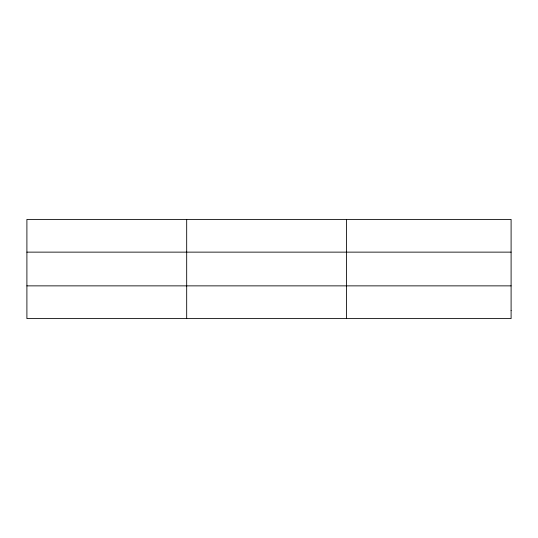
<?xml version="1.0" encoding="UTF-8"?>
<svg xmlns="http://www.w3.org/2000/svg" width="538" height="538" viewBox="0 0 538 538"><rect width="100%" height="100%" fill="white"/><g stroke="black" fill="none" stroke-linecap="round" stroke-linejoin="round"><path stroke-width="0.81" d="M186.686 219.403L186.686 318.597M346.472 219.403L346.472 318.597M26.9 252.134L511.1 252.134M26.9 285.866L511.1 285.866M511.1 310.413L511.1 318.597L26.9 318.597L26.9 219.403L511.1 219.403L511.1 310.413"/></g></svg>
